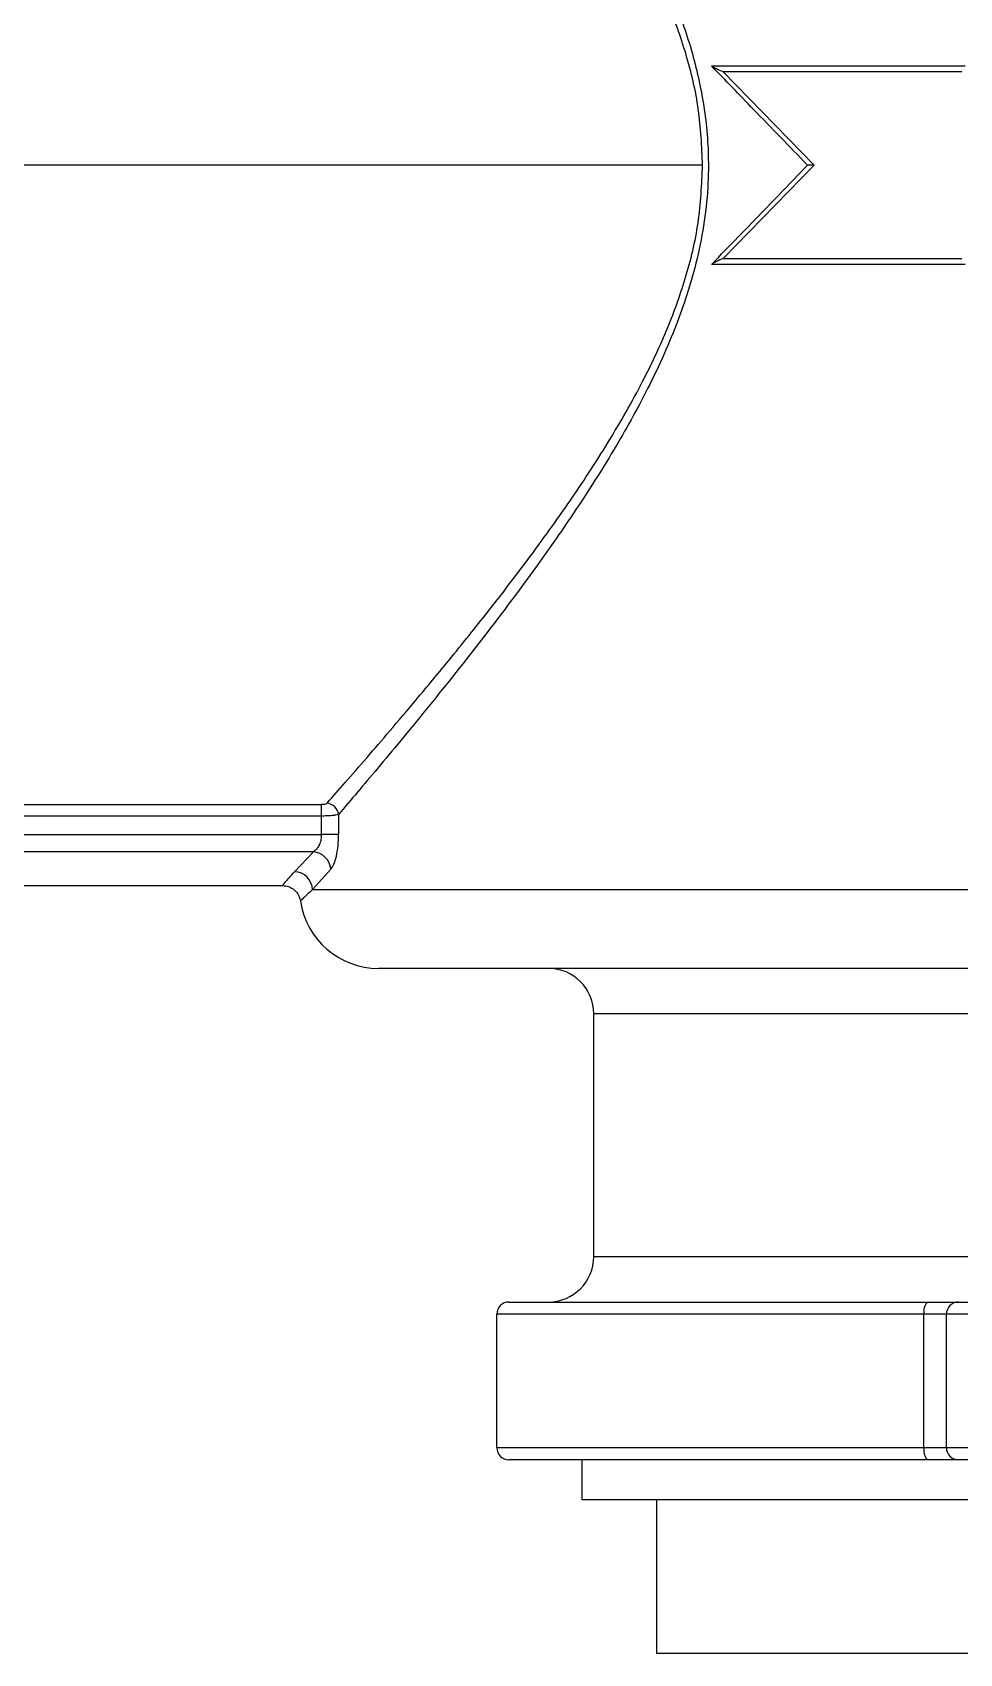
# Model space of a CAD drawing. Header units: centimetres. Extents: x -13594 to 4017, y -3206 to 1780.
# Drawn here: x -7151.1 to -7110.8, y -1958.8 to -1888.3 of the extents above; entities that cross this region are included whole.
import ezdxf

# ---------------------------------------------------------------- set-up
doc = ezdxf.new("R2010")
doc.units = ezdxf.units.CM

msp = doc.modelspace()

# ---------------------------------------------------------------- linework, layer by layer
at = {"color": 7, "linetype": 'Continuous', "lineweight": 25}
for p, q in [((-7121.581, -1889.743), (-7110.534, -1889.743)), ((-7121.076, -1890.007), (-7117.114, -1894.065)), ((-7110.682, -1890.007), (-7121.076, -1890.007)), ((-7121.963, -1894.065), (-7170.838, -1894.065)), ((-7117.114, -1894.065), (-7121.076, -1898.123)), ((-7110.534, -1898.387), (-7121.581, -1898.387)), ((-7121.076, -1898.123), (-7110.682, -1898.123)), ((-7170.838, -1921.885), (-7138.552, -1921.885)), ((-7138.552, -1922.38), (-7138.552, -1921.885)), ((-7138.552, -1922.38), (-7171.334, -1922.38)), ((-7138.552, -1923.184), (-7138.552, -1922.38)), ((-7137.8, -1922.312), (-7137.8, -1923.184)), ((-7171.406, -1923.184), (-7138.552, -1923.184)), ((-7137.8, -1923.184), (-7138.552, -1923.184)), ((-7138.896, -1923.939), (-7172.158, -1923.939)), ((-7139.714, -1924.801), (-7138.896, -1923.939)), ((-7138.136, -1924.693), (-7138.935, -1925.577)), ((-7184.562, -1925.406), (-7140.243, -1925.406)), ((-7138.935, -1925.577), (-7071.934, -1925.577)), ((-7075.365, -1929.008), (-7136.067, -1929.008)), ((-7084.734, -1930.988), (-7126.697, -1930.988)), ((-7126.697, -1941.544), (-7126.697, -1930.988)), ((-7126.697, -1941.544), (-7084.734, -1941.544)), ((-7130.392, -1943.524), (-7112.193, -1943.524)), ((-7112.193, -1943.524), (-7110.83, -1943.524)), ((-7110.83, -1943.524), (-7105.75, -1943.524)), ((-7112.332, -1944.052), (-7130.92, -1944.052)), ((-7130.92, -1949.858), (-7130.92, -1944.052)), ((-7111.358, -1944.052), (-7112.332, -1944.052)), ((-7112.332, -1949.858), (-7112.332, -1944.052)), ((-7105.75, -1944.052), (-7111.358, -1944.052)), ((-7111.358, -1949.858), (-7111.358, -1944.052)), ((-7130.92, -1949.858), (-7112.332, -1949.858)), ((-7112.332, -1949.858), (-7111.358, -1949.858)), ((-7111.358, -1949.858), (-7105.75, -1949.858)), ((-7112.193, -1950.386), (-7130.392, -1950.386)), ((-7127.225, -1950.386), (-7127.225, -1952.114)), ((-7110.83, -1950.386), (-7112.193, -1950.386)), ((-7105.75, -1950.386), (-7110.83, -1950.386)), ((-7127.225, -1952.114), (-7109.049, -1952.114)), ((-7123.959, -1958.818), (-7123.959, -1952.114)), ((-7108.745, -1958.818), (-7123.959, -1958.818))]:
    msp.add_line(p, q, dxfattribs=at).dxf.unprotected_set("ltscale", 0)
for centre, radius, start, end in [((-7138.368, -1922.387), 0.573, 7.58374, 83.32991), ((-7138.974, -1924.777), 0.842, 5.69854, 84.69154), ((-7139.746, -1925.612), 0.811, 2.4266, 87.72812), ((-7136.067, -1925.577), 3.431, 188.44587, 270), ((-7128.677, -1930.988), 1.979, 0, 90), ((-7128.677, -1941.544), 1.979, 270, 0), ((-7130.392, -1944.052), 0.528, 90, 180), ((-7111.725, -1943.929), 0.619, 139.13563, 191.44958), ((-7110.83, -1944.052), 0.528, 90, 180), ((-7130.392, -1949.858), 0.528, 180, 270), ((-7111.725, -1949.981), 0.619, 168.55042, 220.86437), ((-7110.83, -1949.858), 0.528, 180, 270)]:
    msp.add_arc(centre, radius, start, end, dxfattribs=at).dxf.unprotected_set("ltscale", 0)
for points, knots in [([(-7137.626, -1866.023), (-7137.066, -1866.683), (-7135.947, -1868.002), (-7133.754, -1870.66), (-7131.354, -1873.685), (-7129.098, -1876.704), (-7127.123, -1879.576), (-7125.498, -1882.18), (-7124.129, -1884.721), (-7123.055, -1887.162), (-7122.282, -1889.499), (-7121.789, -1891.937), (-7121.669, -1894.159), (-7121.81, -1896.092), (-7122.091, -1897.734), (-7122.504, -1899.304), (-7123.025, -1900.823), (-7123.639, -1902.31), (-7124.554, -1904.226), (-7125.834, -1906.514), (-7127.47, -1909.076), (-7129.438, -1911.893), (-7131.678, -1914.862), (-7134.04, -1917.822), (-7136.188, -1920.415), (-7137.262, -1921.679), (-7137.8, -1922.312)], [0, 0, 0, 0, 0.062799, 0.125417, 0.187671, 0.250373, 0.292389, 0.334473, 0.375334, 0.406756, 0.43815, 0.469625, 0.500936, 0.521866, 0.542785, 0.564013, 0.58375, 0.604498, 0.626355, 0.66698, 0.708928, 0.750933, 0.812859, 0.875252, 0.937514, 1, 1, 1, 1]), ([(-7121.963, -1894.065), (-7122, -1893.25), (-7122.075, -1891.614), (-7122.645, -1889.234), (-7123.457, -1886.96), (-7124.398, -1884.958), (-7125.355, -1883.196), (-7126.292, -1881.641), (-7127.251, -1880.163), (-7128.263, -1878.693), (-7129.312, -1877.242), (-7130.365, -1875.845), (-7131.386, -1874.533), (-7132.372, -1873.297), (-7133.322, -1872.132), (-7134.459, -1870.764), (-7135.717, -1869.279), (-7137.051, -1867.736), (-7137.768, -1866.919), (-7138.124, -1866.513)], [0, 0, 0, 0, 0.062415, 0.125287, 0.187889, 0.250647, 0.300169, 0.349088, 0.398691, 0.446426, 0.499979, 0.553427, 0.601693, 0.65202, 0.702731, 0.749453, 0.834547, 0.917607, 1, 1, 1, 1]), ([(-7121.076, -1890.007), (-7121.173, -1889.964), (-7121.329, -1889.894), (-7121.498, -1889.808), (-7121.547, -1889.772), (-7121.567, -1889.758)], [0, 0, 0, 0, 0.500559, 0.800969, 1, 1, 1, 1]), ([(-7117.394, -1894.065), (-7118.187, -1893.247), (-7119.593, -1891.796), (-7120.967, -1890.378), (-7121.567, -1889.758)], [0, 0, 0, 0, 0.563421, 1, 1, 1, 1]), ([(-7138.302, -1921.818), (-7138.046, -1921.528), (-7137.524, -1920.935), (-7136.596, -1919.869), (-7135.56, -1918.666), (-7134.588, -1917.517), (-7133.683, -1916.434), (-7132.879, -1915.457), (-7132.047, -1914.427), (-7131.213, -1913.377), (-7130.367, -1912.286), (-7129.461, -1911.087), (-7128.566, -1909.86), (-7127.711, -1908.641), (-7126.899, -1907.431), (-7126.081, -1906.146), (-7125.29, -1904.811), (-7124.424, -1903.218), (-7123.513, -1901.302), (-7122.676, -1899.004), (-7122.081, -1896.576), (-7122.002, -1894.903), (-7121.963, -1894.065)], [0, 0, 0, 0, 0.0612489, 0.125274, 0.1857758, 0.2500793, 0.2890579, 0.3307328, 0.3751143, 0.4151169, 0.4544517, 0.4992213, 0.546932, 0.5843763, 0.6242533, 0.6673297, 0.7082689, 0.7487774, 0.8109047, 0.8737502, 0.9368119, 1, 1, 1, 1]), ([(-7121.567, -1898.372), (-7120.801, -1897.582), (-7119.425, -1896.162), (-7118.018, -1894.709), (-7117.394, -1894.065)], [0, 0, 0, 0, 0.556635, 1, 1, 1, 1]), ([(-7117.114, -1894.065), (-7117.119, -1894.065), (-7117.154, -1894.065), (-7117.22, -1894.065), (-7117.305, -1894.065), (-7117.362, -1894.065), (-7117.39, -1894.065), (-7117.393, -1894.065), (-7117.394, -1894.065)], [0, 0, 0, 0, 0.03089, 0.250471, 0.499856, 0.750416, 0.881429, 1, 1, 1, 1]), ([(-7121.076, -1898.123), (-7121.173, -1898.166), (-7121.329, -1898.236), (-7121.498, -1898.323), (-7121.547, -1898.358), (-7121.567, -1898.372)], [0, 0, 0, 0, 0.500559, 0.800961, 1, 1, 1, 1]), ([(-7138.302, -1921.818), (-7138.314, -1921.829), (-7138.339, -1921.849), (-7138.405, -1921.871), (-7138.478, -1921.883), (-7138.528, -1921.885), (-7138.552, -1921.885)], [0, 0, 0, 0, 0.2800236, 0.5601964, 0.7798434, 1, 1, 1, 1]), ([(-7137.8, -1922.312), (-7137.836, -1922.322), (-7137.903, -1922.341), (-7138.087, -1922.363), (-7138.305, -1922.377), (-7138.471, -1922.379), (-7138.552, -1922.38)], [0, 0, 0, 0, 0.2668277, 0.5002177, 0.7541543, 1, 1, 1, 1]), ([(-7138.552, -1923.184), (-7138.558, -1923.269), (-7138.57, -1923.447), (-7138.649, -1923.665), (-7138.762, -1923.842), (-7138.848, -1923.904), (-7138.896, -1923.939)], [0, 0, 0, 0, 0.237928, 0.499043, 0.716847, 1, 1, 1, 1]), ([(-7138.136, -1924.693), (-7138.092, -1924.629), (-7138.002, -1924.5), (-7137.893, -1924.138), (-7137.816, -1923.689), (-7137.805, -1923.352), (-7137.8, -1923.184)], [0, 0, 0, 0, 0.2503327, 0.5003657, 0.7502485, 1, 1, 1, 1]), ([(-7140.244, -1925.406), (-7140.153, -1925.415), (-7139.965, -1925.434), (-7139.716, -1925.586), (-7139.529, -1925.809), (-7139.483, -1925.993), (-7139.46, -1926.081)], [0, 0, 0, 0, 0.241916, 0.5, 0.758084, 1, 1, 1, 1]), ([(-7140.243, -1925.405), (-7140.225, -1925.379), (-7140.188, -1925.328), (-7139.872, -1924.977), (-7139.714, -1924.801)], [0, 0, 0, 0, 0.498639, 1, 1, 1, 1]), ([(-7138.935, -1925.577), (-7139.092, -1925.725), (-7139.404, -1926.017), (-7139.442, -1926.06), (-7139.46, -1926.081)], [0, 0, 0, 0, 0.503056, 1, 1, 1, 1])]:
    msp.add_open_spline(points, degree=3, knots=knots, dxfattribs=at).dxf.unprotected_set("ltscale", 0)

doc.saveas('drawing.dxf')
